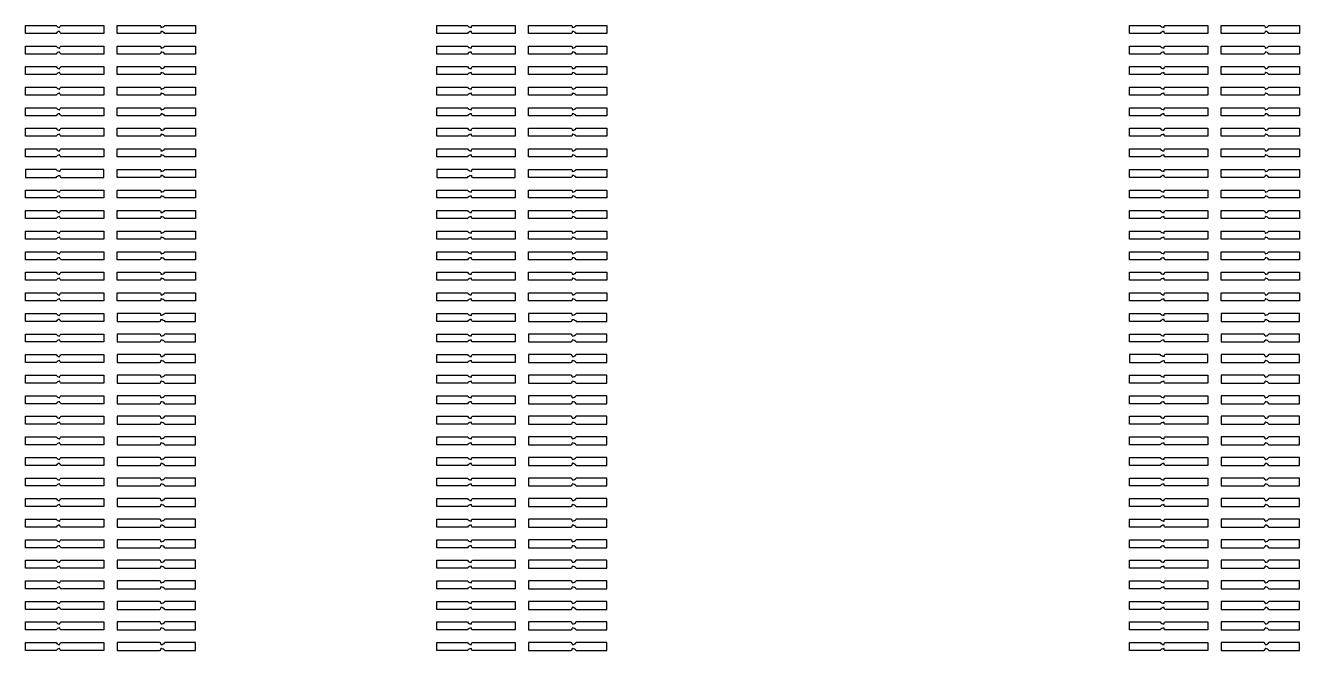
# Model space of a CAD drawing. Extents: x 15393 to 105743, y 58698 to 87977.
# Drawn here: x 61576 to 62536, y 58706 to 59177 of the extents above; entities that cross this region are included whole.
import ezdxf

# ---------------------------------------------------------------- set-up
doc = ezdxf.new("R2010")
doc.units = 13
doc.header["$MEASUREMENT"] = 0
doc.layers.add('Trap Layer', color=80, linetype='Continuous')

# ---------------------------------------------------------------- blocks, each defined once
blk = doc.blocks.new('*U177')
at = {"layer": 'Trap Layer'}
for p, q in [((2.5, 3), (-29.5, 3)), ((-29.5, 3), (-29.5, -3)), ((3.5, 1.76), (3.5, 2)), ((29.5, 3), (6.5, 3)), ((29.5, -3), (29.5, 3)), ((-29.5, -3), (2.5, -3)), ((3.5, -2), (3.5, -1.76)), ((6.5, -3), (29.5, -3))]:
    blk.add_line(p, q, dxfattribs=at)
for centre, radius, start, end in [((2.5, 2), 1, 0, 90), ((3.75, 1.76), 0.25, 180, 274.09604), ((3.5, 5.25), 3.75, 274.09604, 323.1301), ((2.5, -2), 1, 270, 0), ((3.75, -1.76), 0.25, 85.90396, 180), ((3.5, -5.25), 3.75, 36.8699, 85.90396)]:
    blk.add_arc(centre, radius, start, end, dxfattribs=at)
blk = doc.blocks.new('*U174')
at = {"layer": 'Trap Layer', "color": 0, "linetype": 'ByBlock', "lineweight": -2, "transparency": 16777216}
for p in [(0, 0), (0, -15.5), (0, -31), (0, -46.5), (0, -62), (0, -77.5), (0, -93), (0, -108.5), (0, -124), (0, -139.5), (0, -155), (0, -170.5), (0, -186), (0, -201.5), (0, -217), (0, -232.5)]:
    blk.add_blockref('*U177', p, dxfattribs=at)
blk = doc.blocks.new('*U181')
at = {"layer": 'Trap Layer'}
for p, q in [((2.5, 3), (-29.5, 3)), ((-29.5, 3), (-29.5, -3)), ((3.5, 1.76), (3.5, 2)), ((29.5, 3), (6.5, 3)), ((29.5, -3), (29.5, 3)), ((-29.5, -3), (2.5, -3)), ((3.5, -2), (3.5, -1.76)), ((6.5, -3), (29.5, -3))]:
    blk.add_line(p, q, dxfattribs=at)
for centre, radius, start, end in [((2.5, 2), 1, 0, 90), ((3.75, 1.76), 0.25, 180, 274.09604), ((3.5, 5.25), 3.75, 274.09604, 323.1301), ((2.5, -2), 1, 270, 0), ((3.75, -1.76), 0.25, 85.90396, 180), ((3.5, -5.25), 3.75, 36.8699, 85.90396)]:
    blk.add_arc(centre, radius, start, end, dxfattribs=at)
blk = doc.blocks.new('*U178')
at = {"layer": 'Trap Layer', "color": 0, "linetype": 'ByBlock', "lineweight": -2, "transparency": 16777216}
for p in [(0, 0), (0, -15.5), (0, -31), (0, -46.5), (0, -62), (0, -77.5), (0, -93), (0, -108.5), (0, -124), (0, -139.5), (0, -155), (0, -170.5), (0, -186), (0, -201.5), (0, -217), (0, -232.5)]:
    blk.add_blockref('*U181', p, dxfattribs=at)
blk = doc.blocks.new('*U184')
at = {"layer": 'Trap Layer'}
for p, q in [((2.5, 3), (-29.5, 3)), ((-29.5, 3), (-29.5, -3)), ((3.5, 1.76), (3.5, 2)), ((29.5, 3), (6.5, 3)), ((29.5, -3), (29.5, 3)), ((-29.5, -3), (2.5, -3)), ((3.5, -2), (3.5, -1.76)), ((6.5, -3), (29.5, -3))]:
    blk.add_line(p, q, dxfattribs=at)
for centre, radius, start, end in [((2.5, 2), 1, 0, 90), ((3.75, 1.76), 0.25, 180, 274.09604), ((3.5, 5.25), 3.75, 274.09604, 323.1301), ((2.5, -2), 1, 270, 0), ((3.75, -1.76), 0.25, 85.90396, 180), ((3.5, -5.25), 3.75, 36.8699, 85.90396)]:
    blk.add_arc(centre, radius, start, end, dxfattribs=at)
blk = doc.blocks.new('*U185')
at = {"layer": 'Trap Layer', "color": 0, "linetype": 'ByBlock', "lineweight": -2, "transparency": 16777216}
for p in [(0, 0), (0, -15.5), (0, -31), (0, -46.5), (0, -62), (0, -77.5), (0, -93), (0, -108.5), (0, -124), (0, -139.5), (0, -155), (0, -170.5), (0, -186), (0, -201.5), (0, -217), (0, -232.5)]:
    blk.add_blockref('*U184', p, dxfattribs=at)

msp = doc.modelspace()

# ---------------------------------------------------------------- linework, layer by layer
at = {"layer": 'Trap Layer'}
for points in [[(61602.04, 59172.52, 0.217277), (61599.31, 59171.03), (61576.31, 59171.03), (61576.31, 59177.03), (61599.31, 59177.03, 0.217277), (61602.04, 59175.54, 0.435311), (61602.31, 59175.79), (61602.31, 59176.03, -0.414214), (61603.31, 59177.03), (61635.31, 59177.03), (61635.31, 59171.03), (61603.31, 59171.03, -0.414214), (61602.31, 59172.03), (61602.31, 59172.27, 0.435311)], [(61678.58, 59175.54, 0.217277), (61681.31, 59177.03), (61704.31, 59177.03), (61704.31, 59171.03), (61681.31, 59171.03, 0.217277), (61678.58, 59172.52, 0.435311), (61678.31, 59172.27), (61678.31, 59172.03, -0.414214), (61677.31, 59171.03), (61645.31, 59171.03), (61645.31, 59177.03), (61677.31, 59177.03, -0.414214), (61678.31, 59176.03), (61678.31, 59175.79, 0.435311)], [(61912.04, 59172.52, 0.217277), (61909.31, 59171.03), (61886.31, 59171.03), (61886.31, 59177.03), (61909.31, 59177.03, 0.217277), (61912.04, 59175.54, 0.435311), (61912.31, 59175.79), (61912.31, 59176.03, -0.414214), (61913.31, 59177.03), (61945.31, 59177.03), (61945.31, 59171.03), (61913.31, 59171.03, -0.414214), (61912.31, 59172.03), (61912.31, 59172.27, 0.435311)], [(61988.58, 59175.54, 0.217277), (61991.31, 59177.03), (62014.31, 59177.03), (62014.31, 59171.03), (61991.31, 59171.03, 0.217277), (61988.58, 59172.52, 0.435311), (61988.31, 59172.27), (61988.31, 59172.03, -0.414214), (61987.31, 59171.03), (61955.31, 59171.03), (61955.31, 59177.03), (61987.31, 59177.03, -0.414214), (61988.31, 59176.03), (61988.31, 59175.79, 0.435311)], [(62434.04, 59172.52, 0.217277), (62431.31, 59171.03), (62408.31, 59171.03), (62408.31, 59177.03), (62431.31, 59177.03, 0.217277), (62434.04, 59175.54, 0.435311), (62434.31, 59175.79), (62434.31, 59176.03, -0.414214), (62435.31, 59177.03), (62467.31, 59177.03), (62467.31, 59171.03), (62435.31, 59171.03, -0.414214), (62434.31, 59172.03), (62434.31, 59172.27, 0.435311)], [(62510.58, 59175.54, 0.217277), (62513.31, 59177.03), (62536.31, 59177.03), (62536.31, 59171.03), (62513.31, 59171.03, 0.217277), (62510.58, 59172.52, 0.435311), (62510.31, 59172.27), (62510.31, 59172.03, -0.414214), (62509.31, 59171.03), (62477.31, 59171.03), (62477.31, 59177.03), (62509.31, 59177.03, -0.414214), (62510.31, 59176.03), (62510.31, 59175.79, 0.435311)], [(61602.04, 59157.02, 0.217277), (61599.31, 59155.53), (61576.31, 59155.53), (61576.31, 59161.53), (61599.31, 59161.53, 0.217277), (61602.04, 59160.04, 0.435311), (61602.31, 59160.29), (61602.31, 59160.53, -0.414214), (61603.31, 59161.53), (61635.31, 59161.53), (61635.31, 59155.53), (61603.31, 59155.53, -0.414214), (61602.31, 59156.53), (61602.31, 59156.77, 0.435311)], [(61678.58, 59160.04, 0.217277), (61681.31, 59161.53), (61704.31, 59161.53), (61704.31, 59155.53), (61681.31, 59155.53, 0.217277), (61678.58, 59157.02, 0.435311), (61678.31, 59156.77), (61678.31, 59156.53, -0.414214), (61677.31, 59155.53), (61645.31, 59155.53), (61645.31, 59161.53), (61677.31, 59161.53, -0.414214), (61678.31, 59160.53), (61678.31, 59160.29, 0.435311)], [(61912.04, 59157.02, 0.217277), (61909.31, 59155.53), (61886.31, 59155.53), (61886.31, 59161.53), (61909.31, 59161.53, 0.217277), (61912.04, 59160.04, 0.435311), (61912.31, 59160.29), (61912.31, 59160.53, -0.414214), (61913.31, 59161.53), (61945.31, 59161.53), (61945.31, 59155.53), (61913.31, 59155.53, -0.414214), (61912.31, 59156.53), (61912.31, 59156.77, 0.435311)], [(61988.58, 59160.04, 0.217277), (61991.31, 59161.53), (62014.31, 59161.53), (62014.31, 59155.53), (61991.31, 59155.53, 0.217277), (61988.58, 59157.02, 0.435311), (61988.31, 59156.77), (61988.31, 59156.53, -0.414214), (61987.31, 59155.53), (61955.31, 59155.53), (61955.31, 59161.53), (61987.31, 59161.53, -0.414214), (61988.31, 59160.53), (61988.31, 59160.29, 0.435311)], [(62434.04, 59157.02, 0.217277), (62431.31, 59155.53), (62408.31, 59155.53), (62408.31, 59161.53), (62431.31, 59161.53, 0.217277), (62434.04, 59160.04, 0.435311), (62434.31, 59160.29), (62434.31, 59160.53, -0.414214), (62435.31, 59161.53), (62467.31, 59161.53), (62467.31, 59155.53), (62435.31, 59155.53, -0.414214), (62434.31, 59156.53), (62434.31, 59156.77, 0.435311)], [(62510.58, 59160.04, 0.217277), (62513.31, 59161.53), (62536.31, 59161.53), (62536.31, 59155.53), (62513.31, 59155.53, 0.217277), (62510.58, 59157.02, 0.435311), (62510.31, 59156.77), (62510.31, 59156.53, -0.414214), (62509.31, 59155.53), (62477.31, 59155.53), (62477.31, 59161.53), (62509.31, 59161.53, -0.414214), (62510.31, 59160.53), (62510.31, 59160.29, 0.435311)], [(61602.04, 59141.52, 0.217277), (61599.31, 59140.03), (61576.31, 59140.03), (61576.31, 59146.03), (61599.31, 59146.03, 0.217277), (61602.04, 59144.54, 0.435311), (61602.31, 59144.79), (61602.31, 59145.03, -0.414214), (61603.31, 59146.03), (61635.31, 59146.03), (61635.31, 59140.03), (61603.31, 59140.03, -0.414214), (61602.31, 59141.03), (61602.31, 59141.27, 0.435311)], [(61678.58, 59144.54, 0.217277), (61681.31, 59146.03), (61704.31, 59146.03), (61704.31, 59140.03), (61681.31, 59140.03, 0.217277), (61678.58, 59141.52, 0.435311), (61678.31, 59141.27), (61678.31, 59141.03, -0.414214), (61677.31, 59140.03), (61645.31, 59140.03), (61645.31, 59146.03), (61677.31, 59146.03, -0.414214), (61678.31, 59145.03), (61678.31, 59144.79, 0.435311)], [(61912.04, 59141.52, 0.217277), (61909.31, 59140.03), (61886.31, 59140.03), (61886.31, 59146.03), (61909.31, 59146.03, 0.217277), (61912.04, 59144.54, 0.435311), (61912.31, 59144.79), (61912.31, 59145.03, -0.414214), (61913.31, 59146.03), (61945.31, 59146.03), (61945.31, 59140.03), (61913.31, 59140.03, -0.414214), (61912.31, 59141.03), (61912.31, 59141.27, 0.435311)], [(61988.58, 59144.54, 0.217277), (61991.31, 59146.03), (62014.31, 59146.03), (62014.31, 59140.03), (61991.31, 59140.03, 0.217277), (61988.58, 59141.52, 0.435311), (61988.31, 59141.27), (61988.31, 59141.03, -0.414214), (61987.31, 59140.03), (61955.31, 59140.03), (61955.31, 59146.03), (61987.31, 59146.03, -0.414214), (61988.31, 59145.03), (61988.31, 59144.79, 0.435311)], [(62434.04, 59141.52, 0.217277), (62431.31, 59140.03), (62408.31, 59140.03), (62408.31, 59146.03), (62431.31, 59146.03, 0.217277), (62434.04, 59144.54, 0.435311), (62434.31, 59144.79), (62434.31, 59145.03, -0.414214), (62435.31, 59146.03), (62467.31, 59146.03), (62467.31, 59140.03), (62435.31, 59140.03, -0.414214), (62434.31, 59141.03), (62434.31, 59141.27, 0.435311)], [(62510.58, 59144.54, 0.217277), (62513.31, 59146.03), (62536.31, 59146.03), (62536.31, 59140.03), (62513.31, 59140.03, 0.217277), (62510.58, 59141.52, 0.435311), (62510.31, 59141.27), (62510.31, 59141.03, -0.414214), (62509.31, 59140.03), (62477.31, 59140.03), (62477.31, 59146.03), (62509.31, 59146.03, -0.414214), (62510.31, 59145.03), (62510.31, 59144.79, 0.435311)], [(61602.04, 59126.02, 0.217277), (61599.31, 59124.53), (61576.31, 59124.53), (61576.31, 59130.53), (61599.31, 59130.53, 0.217277), (61602.04, 59129.04, 0.435311), (61602.31, 59129.29), (61602.31, 59129.53, -0.414214), (61603.31, 59130.53), (61635.31, 59130.53), (61635.31, 59124.53), (61603.31, 59124.53, -0.414214), (61602.31, 59125.53), (61602.31, 59125.77, 0.435311)], [(61678.58, 59129.04, 0.217277), (61681.31, 59130.53), (61704.31, 59130.53), (61704.31, 59124.53), (61681.31, 59124.53, 0.217277), (61678.58, 59126.02, 0.435311), (61678.31, 59125.77), (61678.31, 59125.53, -0.414214), (61677.31, 59124.53), (61645.31, 59124.53), (61645.31, 59130.53), (61677.31, 59130.53, -0.414214), (61678.31, 59129.53), (61678.31, 59129.29, 0.435311)], [(61912.04, 59126.02, 0.217277), (61909.31, 59124.53), (61886.31, 59124.53), (61886.31, 59130.53), (61909.31, 59130.53, 0.217277), (61912.04, 59129.04, 0.435311), (61912.31, 59129.29), (61912.31, 59129.53, -0.414214), (61913.31, 59130.53), (61945.31, 59130.53), (61945.31, 59124.53), (61913.31, 59124.53, -0.414214), (61912.31, 59125.53), (61912.31, 59125.77, 0.435311)], [(61988.58, 59129.04, 0.217277), (61991.31, 59130.53), (62014.31, 59130.53), (62014.31, 59124.53), (61991.31, 59124.53, 0.217277), (61988.58, 59126.02, 0.435311), (61988.31, 59125.77), (61988.31, 59125.53, -0.414214), (61987.31, 59124.53), (61955.31, 59124.53), (61955.31, 59130.53), (61987.31, 59130.53, -0.414214), (61988.31, 59129.53), (61988.31, 59129.29, 0.435311)], [(62434.04, 59126.02, 0.217277), (62431.31, 59124.53), (62408.31, 59124.53), (62408.31, 59130.53), (62431.31, 59130.53, 0.217277), (62434.04, 59129.04, 0.435311), (62434.31, 59129.29), (62434.31, 59129.53, -0.414214), (62435.31, 59130.53), (62467.31, 59130.53), (62467.31, 59124.53), (62435.31, 59124.53, -0.414214), (62434.31, 59125.53), (62434.31, 59125.77, 0.435311)], [(62510.58, 59129.04, 0.217277), (62513.31, 59130.53), (62536.31, 59130.53), (62536.31, 59124.53), (62513.31, 59124.53, 0.217277), (62510.58, 59126.02, 0.435311), (62510.31, 59125.77), (62510.31, 59125.53, -0.414214), (62509.31, 59124.53), (62477.31, 59124.53), (62477.31, 59130.53), (62509.31, 59130.53, -0.414214), (62510.31, 59129.53), (62510.31, 59129.29, 0.435311)], [(61602.04, 59110.52, 0.217277), (61599.31, 59109.03), (61576.31, 59109.03), (61576.31, 59115.03), (61599.31, 59115.03, 0.217277), (61602.04, 59113.54, 0.435311), (61602.31, 59113.79), (61602.31, 59114.03, -0.414214), (61603.31, 59115.03), (61635.31, 59115.03), (61635.31, 59109.03), (61603.31, 59109.03, -0.414214), (61602.31, 59110.03), (61602.31, 59110.27, 0.435311)], [(61678.58, 59113.54, 0.217277), (61681.31, 59115.03), (61704.31, 59115.03), (61704.31, 59109.03), (61681.31, 59109.03, 0.217277), (61678.58, 59110.52, 0.435311), (61678.31, 59110.27), (61678.31, 59110.03, -0.414214), (61677.31, 59109.03), (61645.31, 59109.03), (61645.31, 59115.03), (61677.31, 59115.03, -0.414214), (61678.31, 59114.03), (61678.31, 59113.79, 0.435311)], [(61912.04, 59110.52, 0.217277), (61909.31, 59109.03), (61886.31, 59109.03), (61886.31, 59115.03), (61909.31, 59115.03, 0.217277), (61912.04, 59113.54, 0.435311), (61912.31, 59113.79), (61912.31, 59114.03, -0.414214), (61913.31, 59115.03), (61945.31, 59115.03), (61945.31, 59109.03), (61913.31, 59109.03, -0.414214), (61912.31, 59110.03), (61912.31, 59110.27, 0.435311)], [(61988.58, 59113.54, 0.217277), (61991.31, 59115.03), (62014.31, 59115.03), (62014.31, 59109.03), (61991.31, 59109.03, 0.217277), (61988.58, 59110.52, 0.435311), (61988.31, 59110.27), (61988.31, 59110.03, -0.414214), (61987.31, 59109.03), (61955.31, 59109.03), (61955.31, 59115.03), (61987.31, 59115.03, -0.414214), (61988.31, 59114.03), (61988.31, 59113.79, 0.435311)], [(62434.04, 59110.52, 0.217277), (62431.31, 59109.03), (62408.31, 59109.03), (62408.31, 59115.03), (62431.31, 59115.03, 0.217277), (62434.04, 59113.54, 0.435311), (62434.31, 59113.79), (62434.31, 59114.03, -0.414214), (62435.31, 59115.03), (62467.31, 59115.03), (62467.31, 59109.03), (62435.31, 59109.03, -0.414214), (62434.31, 59110.03), (62434.31, 59110.27, 0.435311)], [(62510.58, 59113.54, 0.217277), (62513.31, 59115.03), (62536.31, 59115.03), (62536.31, 59109.03), (62513.31, 59109.03, 0.217277), (62510.58, 59110.52, 0.435311), (62510.31, 59110.27), (62510.31, 59110.03, -0.414214), (62509.31, 59109.03), (62477.31, 59109.03), (62477.31, 59115.03), (62509.31, 59115.03, -0.414214), (62510.31, 59114.03), (62510.31, 59113.79, 0.435311)], [(61602.04, 59095.02, 0.217277), (61599.31, 59093.53), (61576.31, 59093.53), (61576.31, 59099.53), (61599.31, 59099.53, 0.217277), (61602.04, 59098.04, 0.435311), (61602.31, 59098.29), (61602.31, 59098.53, -0.414214), (61603.31, 59099.53), (61635.31, 59099.53), (61635.31, 59093.53), (61603.31, 59093.53, -0.414214), (61602.31, 59094.53), (61602.31, 59094.77, 0.435311)], [(61678.58, 59098.04, 0.217277), (61681.31, 59099.53), (61704.31, 59099.53), (61704.31, 59093.53), (61681.31, 59093.53, 0.217277), (61678.58, 59095.02, 0.435311), (61678.31, 59094.77), (61678.31, 59094.53, -0.414214), (61677.31, 59093.53), (61645.31, 59093.53), (61645.31, 59099.53), (61677.31, 59099.53, -0.414214), (61678.31, 59098.53), (61678.31, 59098.29, 0.435311)], [(61912.04, 59095.02, 0.217277), (61909.31, 59093.53), (61886.31, 59093.53), (61886.31, 59099.53), (61909.31, 59099.53, 0.217277), (61912.04, 59098.04, 0.435311), (61912.31, 59098.29), (61912.31, 59098.53, -0.414214), (61913.31, 59099.53), (61945.31, 59099.53), (61945.31, 59093.53), (61913.31, 59093.53, -0.414214), (61912.31, 59094.53), (61912.31, 59094.77, 0.435311)], [(61988.58, 59098.04, 0.217277), (61991.31, 59099.53), (62014.31, 59099.53), (62014.31, 59093.53), (61991.31, 59093.53, 0.217277), (61988.58, 59095.02, 0.435311), (61988.31, 59094.77), (61988.31, 59094.53, -0.414214), (61987.31, 59093.53), (61955.31, 59093.53), (61955.31, 59099.53), (61987.31, 59099.53, -0.414214), (61988.31, 59098.53), (61988.31, 59098.29, 0.435311)], [(62434.04, 59095.02, 0.217277), (62431.31, 59093.53), (62408.31, 59093.53), (62408.31, 59099.53), (62431.31, 59099.53, 0.217277), (62434.04, 59098.04, 0.435311), (62434.31, 59098.29), (62434.31, 59098.53, -0.414214), (62435.31, 59099.53), (62467.31, 59099.53), (62467.31, 59093.53), (62435.31, 59093.53, -0.414214), (62434.31, 59094.53), (62434.31, 59094.77, 0.435311)], [(62510.58, 59098.04, 0.217277), (62513.31, 59099.53), (62536.31, 59099.53), (62536.31, 59093.53), (62513.31, 59093.53, 0.217277), (62510.58, 59095.02, 0.435311), (62510.31, 59094.77), (62510.31, 59094.53, -0.414214), (62509.31, 59093.53), (62477.31, 59093.53), (62477.31, 59099.53), (62509.31, 59099.53, -0.414214), (62510.31, 59098.53), (62510.31, 59098.29, 0.435311)], [(61602.04, 59079.52, 0.217277), (61599.31, 59078.03), (61576.31, 59078.03), (61576.31, 59084.03), (61599.31, 59084.03, 0.217277), (61602.04, 59082.54, 0.435311), (61602.31, 59082.79), (61602.31, 59083.03, -0.414214), (61603.31, 59084.03), (61635.31, 59084.03), (61635.31, 59078.03), (61603.31, 59078.03, -0.414214), (61602.31, 59079.03), (61602.31, 59079.27, 0.435311)], [(61678.58, 59082.54, 0.217277), (61681.31, 59084.03), (61704.31, 59084.03), (61704.31, 59078.03), (61681.31, 59078.03, 0.217277), (61678.58, 59079.52, 0.435311), (61678.31, 59079.27), (61678.31, 59079.03, -0.414214), (61677.31, 59078.03), (61645.31, 59078.03), (61645.31, 59084.03), (61677.31, 59084.03, -0.414214), (61678.31, 59083.03), (61678.31, 59082.79, 0.435311)], [(61912.04, 59079.52, 0.217277), (61909.31, 59078.03), (61886.31, 59078.03), (61886.31, 59084.03), (61909.31, 59084.03, 0.217277), (61912.04, 59082.54, 0.435311), (61912.31, 59082.79), (61912.31, 59083.03, -0.414214), (61913.31, 59084.03), (61945.31, 59084.03), (61945.31, 59078.03), (61913.31, 59078.03, -0.414214), (61912.31, 59079.03), (61912.31, 59079.27, 0.435311)], [(61988.58, 59082.54, 0.217277), (61991.31, 59084.03), (62014.31, 59084.03), (62014.31, 59078.03), (61991.31, 59078.03, 0.217277), (61988.58, 59079.52, 0.435311), (61988.31, 59079.27), (61988.31, 59079.03, -0.414214), (61987.31, 59078.03), (61955.31, 59078.03), (61955.31, 59084.03), (61987.31, 59084.03, -0.414214), (61988.31, 59083.03), (61988.31, 59082.79, 0.435311)], [(62434.04, 59079.52, 0.217277), (62431.31, 59078.03), (62408.31, 59078.03), (62408.31, 59084.03), (62431.31, 59084.03, 0.217277), (62434.04, 59082.54, 0.435311), (62434.31, 59082.79), (62434.31, 59083.03, -0.414214), (62435.31, 59084.03), (62467.31, 59084.03), (62467.31, 59078.03), (62435.31, 59078.03, -0.414214), (62434.31, 59079.03), (62434.31, 59079.27, 0.435311)], [(62510.58, 59082.54, 0.217277), (62513.31, 59084.03), (62536.31, 59084.03), (62536.31, 59078.03), (62513.31, 59078.03, 0.217277), (62510.58, 59079.52, 0.435311), (62510.31, 59079.27), (62510.31, 59079.03, -0.414214), (62509.31, 59078.03), (62477.31, 59078.03), (62477.31, 59084.03), (62509.31, 59084.03, -0.414214), (62510.31, 59083.03), (62510.31, 59082.79, 0.435311)], [(61602.04, 59064.02, -0.435311), (61602.31, 59063.77), (61602.31, 59063.53, 0.414214), (61603.31, 59062.53), (61635.31, 59062.53), (61635.31, 59068.53), (61603.31, 59068.53, 0.414214), (61602.31, 59067.53), (61602.31, 59067.29, -0.435311), (61602.04, 59067.04, -0.217277), (61599.31, 59068.53), (61576.31, 59068.53), (61576.31, 59062.53), (61599.31, 59062.53, -0.217277)], [(61678.58, 59067.04, 0.217277), (61681.31, 59068.53), (61704.31, 59068.53), (61704.31, 59062.53), (61681.31, 59062.53, 0.217277), (61678.58, 59064.02, 0.435311), (61678.31, 59063.77), (61678.31, 59063.53, -0.414214), (61677.31, 59062.53), (61645.31, 59062.53), (61645.31, 59068.53), (61677.31, 59068.53, -0.414214), (61678.31, 59067.53), (61678.31, 59067.29, 0.435311)], [(61912.04, 59064.02, -0.435311), (61912.31, 59063.77), (61912.31, 59063.53, 0.414214), (61913.31, 59062.53), (61945.31, 59062.53), (61945.31, 59068.53), (61913.31, 59068.53, 0.414214), (61912.31, 59067.53), (61912.31, 59067.29, -0.435311), (61912.04, 59067.04, -0.217277), (61909.31, 59068.53), (61886.31, 59068.53), (61886.31, 59062.53), (61909.31, 59062.53, -0.217277)], [(61988.58, 59067.04, 0.217277), (61991.31, 59068.53), (62014.31, 59068.53), (62014.31, 59062.53), (61991.31, 59062.53, 0.217277), (61988.58, 59064.02, 0.435311), (61988.31, 59063.77), (61988.31, 59063.53, -0.414214), (61987.31, 59062.53), (61955.31, 59062.53), (61955.31, 59068.53), (61987.31, 59068.53, -0.414214), (61988.31, 59067.53), (61988.31, 59067.29, 0.435311)], [(62434.04, 59064.02, 0.217277), (62431.31, 59062.53), (62408.31, 59062.53), (62408.31, 59068.53), (62431.31, 59068.53, 0.217277), (62434.04, 59067.04, 0.435311), (62434.31, 59067.29), (62434.31, 59067.53, -0.414214), (62435.31, 59068.53), (62467.31, 59068.53), (62467.31, 59062.53), (62435.31, 59062.53, -0.414214), (62434.31, 59063.53), (62434.31, 59063.77, 0.435311)], [(62510.58, 59067.04, 0.217277), (62513.31, 59068.53), (62536.31, 59068.53), (62536.31, 59062.53), (62513.31, 59062.53, 0.217277), (62510.58, 59064.02, 0.435311), (62510.31, 59063.77), (62510.31, 59063.53, -0.414214), (62509.31, 59062.53), (62477.31, 59062.53), (62477.31, 59068.53), (62509.31, 59068.53, -0.414214), (62510.31, 59067.53), (62510.31, 59067.29, 0.435311)], [(61602.04, 59048.52, 0.217277), (61599.31, 59047.03), (61576.31, 59047.03), (61576.31, 59053.03), (61599.31, 59053.03, 0.217277), (61602.04, 59051.54, 0.435311), (61602.31, 59051.79), (61602.31, 59052.03, -0.414214), (61603.31, 59053.03), (61635.31, 59053.03), (61635.31, 59047.03), (61603.31, 59047.03, -0.414214), (61602.31, 59048.03), (61602.31, 59048.27, 0.435311)], [(61678.58, 59051.54, 0.217277), (61681.31, 59053.03), (61704.31, 59053.03), (61704.31, 59047.03), (61681.31, 59047.03, 0.217277), (61678.58, 59048.52, 0.435311), (61678.31, 59048.27), (61678.31, 59048.03, -0.414214), (61677.31, 59047.03), (61645.31, 59047.03), (61645.31, 59053.03), (61677.31, 59053.03, -0.414214), (61678.31, 59052.03), (61678.31, 59051.79, 0.435311)], [(61912.04, 59048.52, 0.217277), (61909.31, 59047.03), (61886.31, 59047.03), (61886.31, 59053.03), (61909.31, 59053.03, 0.217277), (61912.04, 59051.54, 0.435311), (61912.31, 59051.79), (61912.31, 59052.03, -0.414214), (61913.31, 59053.03), (61945.31, 59053.03), (61945.31, 59047.03), (61913.31, 59047.03, -0.414214), (61912.31, 59048.03), (61912.31, 59048.27, 0.435311)], [(61988.58, 59051.54, 0.217277), (61991.31, 59053.03), (62014.31, 59053.03), (62014.31, 59047.03), (61991.31, 59047.03, 0.217277), (61988.58, 59048.52, 0.435311), (61988.31, 59048.27), (61988.31, 59048.03, -0.414214), (61987.31, 59047.03), (61955.31, 59047.03), (61955.31, 59053.03), (61987.31, 59053.03, -0.414214), (61988.31, 59052.03), (61988.31, 59051.79, 0.435311)], [(62434.04, 59048.52, 0.217277), (62431.31, 59047.03), (62408.31, 59047.03), (62408.31, 59053.03), (62431.31, 59053.03, 0.217277), (62434.04, 59051.54, 0.435311), (62434.31, 59051.79), (62434.31, 59052.03, -0.414214), (62435.31, 59053.03), (62467.31, 59053.03), (62467.31, 59047.03), (62435.31, 59047.03, -0.414214), (62434.31, 59048.03), (62434.31, 59048.27, 0.435311)], [(62510.58, 59051.54, 0.217277), (62513.31, 59053.03), (62536.31, 59053.03), (62536.31, 59047.03), (62513.31, 59047.03, 0.217277), (62510.58, 59048.52, 0.435311), (62510.31, 59048.27), (62510.31, 59048.03, -0.414214), (62509.31, 59047.03), (62477.31, 59047.03), (62477.31, 59053.03), (62509.31, 59053.03, -0.414214), (62510.31, 59052.03), (62510.31, 59051.79, 0.435311)], [(61602.04, 59033.02, 0.217277), (61599.31, 59031.53), (61576.31, 59031.53), (61576.31, 59037.53), (61599.31, 59037.53, 0.217277), (61602.04, 59036.04, 0.435311), (61602.31, 59036.29), (61602.31, 59036.53, -0.414214), (61603.31, 59037.53), (61635.31, 59037.53), (61635.31, 59031.53), (61603.31, 59031.53, -0.414214), (61602.31, 59032.53), (61602.31, 59032.77, 0.435311)], [(61678.58, 59036.04, 0.217277), (61681.31, 59037.53), (61704.31, 59037.53), (61704.31, 59031.53), (61681.31, 59031.53, 0.217277), (61678.58, 59033.02, 0.435311), (61678.31, 59032.77), (61678.31, 59032.53, -0.414214), (61677.31, 59031.53), (61645.31, 59031.53), (61645.31, 59037.53), (61677.31, 59037.53, -0.414214), (61678.31, 59036.53), (61678.31, 59036.29, 0.435311)], [(61912.04, 59033.02, 0.217277), (61909.31, 59031.53), (61886.31, 59031.53), (61886.31, 59037.53), (61909.31, 59037.53, 0.217277), (61912.04, 59036.04, 0.435311), (61912.31, 59036.29), (61912.31, 59036.53, -0.414214), (61913.31, 59037.53), (61945.31, 59037.53), (61945.31, 59031.53), (61913.31, 59031.53, -0.414214), (61912.31, 59032.53), (61912.31, 59032.77, 0.435311)], [(61988.58, 59036.04, 0.217277), (61991.31, 59037.53), (62014.31, 59037.53), (62014.31, 59031.53), (61991.31, 59031.53, 0.217277), (61988.58, 59033.02, 0.435311), (61988.31, 59032.77), (61988.31, 59032.53, -0.414214), (61987.31, 59031.53), (61955.31, 59031.53), (61955.31, 59037.53), (61987.31, 59037.53, -0.414214), (61988.31, 59036.53), (61988.31, 59036.29, 0.435311)], [(62434.04, 59033.02, 0.217277), (62431.31, 59031.53), (62408.31, 59031.53), (62408.31, 59037.53), (62431.31, 59037.53, 0.217277), (62434.04, 59036.04, 0.435311), (62434.31, 59036.29), (62434.31, 59036.53, -0.414214), (62435.31, 59037.53), (62467.31, 59037.53), (62467.31, 59031.53), (62435.31, 59031.53, -0.414214), (62434.31, 59032.53), (62434.31, 59032.77, 0.435311)], [(62510.58, 59036.04, 0.217277), (62513.31, 59037.53), (62536.31, 59037.53), (62536.31, 59031.53), (62513.31, 59031.53, 0.217277), (62510.58, 59033.02, 0.435311), (62510.31, 59032.77), (62510.31, 59032.53, -0.414214), (62509.31, 59031.53), (62477.31, 59031.53), (62477.31, 59037.53), (62509.31, 59037.53, -0.414214), (62510.31, 59036.53), (62510.31, 59036.29, 0.435311)], [(61602.04, 59017.52, 0.217277), (61599.31, 59016.03), (61576.31, 59016.03), (61576.31, 59022.03), (61599.31, 59022.03, 0.217277), (61602.04, 59020.54, 0.435311), (61602.31, 59020.79), (61602.31, 59021.03, -0.414214), (61603.31, 59022.03), (61635.31, 59022.03), (61635.31, 59016.03), (61603.31, 59016.03, -0.414214), (61602.31, 59017.03), (61602.31, 59017.27, 0.435311)], [(61678.58, 59020.54, 0.217277), (61681.31, 59022.03), (61704.31, 59022.03), (61704.31, 59016.03), (61681.31, 59016.03, 0.217277), (61678.58, 59017.52, 0.435311), (61678.31, 59017.27), (61678.31, 59017.03, -0.414214), (61677.31, 59016.03), (61645.31, 59016.03), (61645.31, 59022.03), (61677.31, 59022.03, -0.414214), (61678.31, 59021.03), (61678.31, 59020.79, 0.435311)], [(61912.04, 59017.52, 0.217277), (61909.31, 59016.03), (61886.31, 59016.03), (61886.31, 59022.03), (61909.31, 59022.03, 0.217277), (61912.04, 59020.54, 0.435311), (61912.31, 59020.79), (61912.31, 59021.03, -0.414214), (61913.31, 59022.03), (61945.31, 59022.03), (61945.31, 59016.03), (61913.31, 59016.03, -0.414214), (61912.31, 59017.03), (61912.31, 59017.27, 0.435311)], [(61988.58, 59020.54, 0.217277), (61991.31, 59022.03), (62014.31, 59022.03), (62014.31, 59016.03), (61991.31, 59016.03, 0.217277), (61988.58, 59017.52, 0.435311), (61988.31, 59017.27), (61988.31, 59017.03, -0.414214), (61987.31, 59016.03), (61955.31, 59016.03), (61955.31, 59022.03), (61987.31, 59022.03, -0.414214), (61988.31, 59021.03), (61988.31, 59020.79, 0.435311)], [(62434.04, 59017.52, 0.217277), (62431.31, 59016.03), (62408.31, 59016.03), (62408.31, 59022.03), (62431.31, 59022.03, 0.217277), (62434.04, 59020.54, 0.435311), (62434.31, 59020.79), (62434.31, 59021.03, -0.414214), (62435.31, 59022.03), (62467.31, 59022.03), (62467.31, 59016.03), (62435.31, 59016.03, -0.414214), (62434.31, 59017.03), (62434.31, 59017.27, 0.435311)], [(62510.58, 59020.54, 0.217277), (62513.31, 59022.03), (62536.31, 59022.03), (62536.31, 59016.03), (62513.31, 59016.03, 0.217277), (62510.58, 59017.52, 0.435311), (62510.31, 59017.27), (62510.31, 59017.03, -0.414214), (62509.31, 59016.03), (62477.31, 59016.03), (62477.31, 59022.03), (62509.31, 59022.03, -0.414214), (62510.31, 59021.03), (62510.31, 59020.79, 0.435311)], [(61602.04, 59002.02, 0.217277), (61599.31, 59000.53), (61576.31, 59000.53), (61576.31, 59006.53), (61599.31, 59006.53, 0.217277), (61602.04, 59005.04, 0.435311), (61602.31, 59005.29), (61602.31, 59005.53, -0.414214), (61603.31, 59006.53), (61635.31, 59006.53), (61635.31, 59000.53), (61603.31, 59000.53, -0.414214), (61602.31, 59001.53), (61602.31, 59001.77, 0.435311)], [(61678.58, 59005.04, 0.217277), (61681.31, 59006.53), (61704.31, 59006.53), (61704.31, 59000.53), (61681.31, 59000.53, 0.217277), (61678.58, 59002.02, 0.435311), (61678.31, 59001.77), (61678.31, 59001.53, -0.414214), (61677.31, 59000.53), (61645.31, 59000.53), (61645.31, 59006.53), (61677.31, 59006.53, -0.414214), (61678.31, 59005.53), (61678.31, 59005.29, 0.435311)], [(61912.04, 59002.02, 0.217277), (61909.31, 59000.53), (61886.31, 59000.53), (61886.31, 59006.53), (61909.31, 59006.53, 0.217277), (61912.04, 59005.04, 0.435311), (61912.31, 59005.29), (61912.31, 59005.53, -0.414214), (61913.31, 59006.53), (61945.31, 59006.53), (61945.31, 59000.53), (61913.31, 59000.53, -0.414214), (61912.31, 59001.53), (61912.31, 59001.77, 0.435311)], [(61988.58, 59005.04, 0.217277), (61991.31, 59006.53), (62014.31, 59006.53), (62014.31, 59000.53), (61991.31, 59000.53, 0.217277), (61988.58, 59002.02, 0.435311), (61988.31, 59001.77), (61988.31, 59001.53, -0.414214), (61987.31, 59000.53), (61955.31, 59000.53), (61955.31, 59006.53), (61987.31, 59006.53, -0.414214), (61988.31, 59005.53), (61988.31, 59005.29, 0.435311)], [(62434.04, 59002.02, 0.217277), (62431.31, 59000.53), (62408.31, 59000.53), (62408.31, 59006.53), (62431.31, 59006.53, 0.217277), (62434.04, 59005.04, 0.435311), (62434.31, 59005.29), (62434.31, 59005.53, -0.414214), (62435.31, 59006.53), (62467.31, 59006.53), (62467.31, 59000.53), (62435.31, 59000.53, -0.414214), (62434.31, 59001.53), (62434.31, 59001.77, 0.435311)], [(62510.58, 59005.04, 0.217277), (62513.31, 59006.53), (62536.31, 59006.53), (62536.31, 59000.53), (62513.31, 59000.53, 0.217277), (62510.58, 59002.02, 0.435311), (62510.31, 59001.77), (62510.31, 59001.53, -0.414214), (62509.31, 59000.53), (62477.31, 59000.53), (62477.31, 59006.53), (62509.31, 59006.53, -0.414214), (62510.31, 59005.53), (62510.31, 59005.29, 0.435311)], [(61602.04, 58986.52, 0.217277), (61599.31, 58985.03), (61576.31, 58985.03), (61576.31, 58991.03), (61599.31, 58991.03, 0.217277), (61602.04, 58989.54, 0.435311), (61602.31, 58989.79), (61602.31, 58990.03, -0.414214), (61603.31, 58991.03), (61635.31, 58991.03), (61635.31, 58985.03), (61603.31, 58985.03, -0.414214), (61602.31, 58986.03), (61602.31, 58986.27, 0.435311)], [(61678.58, 58989.54, 0.217277), (61681.31, 58991.03), (61704.31, 58991.03), (61704.31, 58985.03), (61681.31, 58985.03, 0.217277), (61678.58, 58986.52, 0.435311), (61678.31, 58986.27), (61678.31, 58986.03, -0.414214), (61677.31, 58985.03), (61645.31, 58985.03), (61645.31, 58991.03), (61677.31, 58991.03, -0.414214), (61678.31, 58990.03), (61678.31, 58989.79, 0.435311)], [(61912.04, 58986.52, 0.217277), (61909.31, 58985.03), (61886.31, 58985.03), (61886.31, 58991.03), (61909.31, 58991.03, 0.217277), (61912.04, 58989.54, 0.435311), (61912.31, 58989.79), (61912.31, 58990.03, -0.414214), (61913.31, 58991.03), (61945.31, 58991.03), (61945.31, 58985.03), (61913.31, 58985.03, -0.414214), (61912.31, 58986.03), (61912.31, 58986.27, 0.435311)], [(61988.58, 58989.54, 0.217277), (61991.31, 58991.03), (62014.31, 58991.03), (62014.31, 58985.03), (61991.31, 58985.03, 0.217277), (61988.58, 58986.52, 0.435311), (61988.31, 58986.27), (61988.31, 58986.03, -0.414214), (61987.31, 58985.03), (61955.31, 58985.03), (61955.31, 58991.03), (61987.31, 58991.03, -0.414214), (61988.31, 58990.03), (61988.31, 58989.79, 0.435311)], [(62434.04, 58986.52, 0.217277), (62431.31, 58985.03), (62408.31, 58985.03), (62408.31, 58991.03), (62431.31, 58991.03, 0.217277), (62434.04, 58989.54, 0.435311), (62434.31, 58989.79), (62434.31, 58990.03, -0.414214), (62435.31, 58991.03), (62467.31, 58991.03), (62467.31, 58985.03), (62435.31, 58985.03, -0.414214), (62434.31, 58986.03), (62434.31, 58986.27, 0.435311)], [(62510.58, 58989.54, 0.217277), (62513.31, 58991.03), (62536.31, 58991.03), (62536.31, 58985.03), (62513.31, 58985.03, 0.217277), (62510.58, 58986.52, 0.435311), (62510.31, 58986.27), (62510.31, 58986.03, -0.414214), (62509.31, 58985.03), (62477.31, 58985.03), (62477.31, 58991.03), (62509.31, 58991.03, -0.414214), (62510.31, 58990.03), (62510.31, 58989.79, 0.435311)], [(61602.04, 58971.02, 0.217277), (61599.31, 58969.53), (61576.31, 58969.53), (61576.31, 58975.53), (61599.31, 58975.53, 0.217277), (61602.04, 58974.04, 0.435311), (61602.31, 58974.29), (61602.31, 58974.53, -0.414214), (61603.31, 58975.53), (61635.31, 58975.53), (61635.31, 58969.53), (61603.31, 58969.53, -0.414214), (61602.31, 58970.53), (61602.31, 58970.77, 0.435311)], [(61678.58, 58974.04, 0.217277), (61681.31, 58975.53), (61704.31, 58975.53), (61704.31, 58969.53), (61681.31, 58969.53, 0.217277), (61678.58, 58971.02, 0.435311), (61678.31, 58970.77), (61678.31, 58970.53, -0.414214), (61677.31, 58969.53), (61645.31, 58969.53), (61645.31, 58975.53), (61677.31, 58975.53, -0.414214), (61678.31, 58974.53), (61678.31, 58974.29, 0.435311)], [(61912.04, 58971.02, 0.217277), (61909.31, 58969.53), (61886.31, 58969.53), (61886.31, 58975.53), (61909.31, 58975.53, 0.217277), (61912.04, 58974.04, 0.435311), (61912.31, 58974.29), (61912.31, 58974.53, -0.414214), (61913.31, 58975.53), (61945.31, 58975.53), (61945.31, 58969.53), (61913.31, 58969.53, -0.414214), (61912.31, 58970.53), (61912.31, 58970.77, 0.435311)], [(61988.58, 58974.04, 0.217277), (61991.31, 58975.53), (62014.31, 58975.53), (62014.31, 58969.53), (61991.31, 58969.53, 0.217277), (61988.58, 58971.02, 0.435311), (61988.31, 58970.77), (61988.31, 58970.53, -0.414214), (61987.31, 58969.53), (61955.31, 58969.53), (61955.31, 58975.53), (61987.31, 58975.53, -0.414214), (61988.31, 58974.53), (61988.31, 58974.29, 0.435311)], [(62434.04, 58971.02, 0.217277), (62431.31, 58969.53), (62408.31, 58969.53), (62408.31, 58975.53), (62431.31, 58975.53, 0.217277), (62434.04, 58974.04, 0.435311), (62434.31, 58974.29), (62434.31, 58974.53, -0.414214), (62435.31, 58975.53), (62467.31, 58975.53), (62467.31, 58969.53), (62435.31, 58969.53, -0.414214), (62434.31, 58970.53), (62434.31, 58970.77, 0.435311)], [(62510.58, 58974.04, 0.217277), (62513.31, 58975.53), (62536.31, 58975.53), (62536.31, 58969.53), (62513.31, 58969.53, 0.217277), (62510.58, 58971.02, 0.435311), (62510.31, 58970.77), (62510.31, 58970.53, -0.414214), (62509.31, 58969.53), (62477.31, 58969.53), (62477.31, 58975.53), (62509.31, 58975.53, -0.414214), (62510.31, 58974.53), (62510.31, 58974.29, 0.435311)], [(61602.04, 58955.52, 0.217277), (61599.31, 58954.03), (61576.31, 58954.03), (61576.31, 58960.03), (61599.31, 58960.03, 0.217277), (61602.04, 58958.54, 0.435311), (61602.31, 58958.79), (61602.31, 58959.03, -0.414214), (61603.31, 58960.03), (61635.31, 58960.03), (61635.31, 58954.03), (61603.31, 58954.03, -0.414214), (61602.31, 58955.03), (61602.31, 58955.27, 0.435311)], [(61677.31, 58960.03), (61645.31, 58960.03), (61645.31, 58954.03), (61677.31, 58954.03, 0.414214), (61678.31, 58955.03), (61678.31, 58955.27, -0.435311), (61678.58, 58955.52, -0.217277), (61681.31, 58954.03), (61704.31, 58954.03), (61704.31, 58960.03), (61681.31, 58960.03, -0.217277), (61678.58, 58958.54, -0.435311), (61678.31, 58958.79), (61678.31, 58959.03, 0.414214)], [(61912.04, 58955.52, 0.217277), (61909.31, 58954.03), (61886.31, 58954.03), (61886.31, 58960.03), (61909.31, 58960.03, 0.217277), (61912.04, 58958.54, 0.435311), (61912.31, 58958.79), (61912.31, 58959.03, -0.414214), (61913.31, 58960.03), (61945.31, 58960.03), (61945.31, 58954.03), (61913.31, 58954.03, -0.414214), (61912.31, 58955.03), (61912.31, 58955.27, 0.435311)], [(61987.31, 58960.03), (61955.31, 58960.03), (61955.31, 58954.03), (61987.31, 58954.03, 0.414214), (61988.31, 58955.03), (61988.31, 58955.27, -0.435311), (61988.58, 58955.52, -0.217277), (61991.31, 58954.03), (62014.31, 58954.03), (62014.31, 58960.03), (61991.31, 58960.03, -0.217277), (61988.58, 58958.54, -0.435311), (61988.31, 58958.79), (61988.31, 58959.03, 0.414214)], [(62434.04, 58955.52, 0.217277), (62431.31, 58954.03), (62408.31, 58954.03), (62408.31, 58960.03), (62431.31, 58960.03, 0.217277), (62434.04, 58958.54, 0.435311), (62434.31, 58958.79), (62434.31, 58959.03, -0.414214), (62435.31, 58960.03), (62467.31, 58960.03), (62467.31, 58954.03), (62435.31, 58954.03, -0.414214), (62434.31, 58955.03), (62434.31, 58955.27, 0.435311)], [(62509.31, 58960.03), (62477.31, 58960.03), (62477.31, 58954.03), (62509.31, 58954.03, 0.414214), (62510.31, 58955.03), (62510.31, 58955.27, -0.435311), (62510.58, 58955.52, -0.217277), (62513.31, 58954.03), (62536.31, 58954.03), (62536.31, 58960.03), (62513.31, 58960.03, -0.217277), (62510.58, 58958.54, -0.435311), (62510.31, 58958.79), (62510.31, 58959.03, 0.414214)], [(61602.04, 58940.02, 0.217277), (61599.31, 58938.53), (61576.31, 58938.53), (61576.31, 58944.53), (61599.31, 58944.53, 0.217277), (61602.04, 58943.04, 0.435311), (61602.31, 58943.29), (61602.31, 58943.53, -0.414214), (61603.31, 58944.53), (61635.31, 58944.53), (61635.31, 58938.53), (61603.31, 58938.53, -0.414214), (61602.31, 58939.53), (61602.31, 58939.77, 0.435311)], [(61912.04, 58940.02, 0.217277), (61909.31, 58938.53), (61886.31, 58938.53), (61886.31, 58944.53), (61909.31, 58944.53, 0.217277), (61912.04, 58943.04, 0.435311), (61912.31, 58943.29), (61912.31, 58943.53, -0.414214), (61913.31, 58944.53), (61945.31, 58944.53), (61945.31, 58938.53), (61913.31, 58938.53, -0.414214), (61912.31, 58939.53), (61912.31, 58939.77, 0.435311)], [(62434.04, 58940.02, 0.217277), (62431.31, 58938.53), (62408.31, 58938.53), (62408.31, 58944.53), (62431.31, 58944.53, 0.217277), (62434.04, 58943.04, 0.435311), (62434.31, 58943.29), (62434.31, 58943.53, -0.414214), (62435.31, 58944.53), (62467.31, 58944.53), (62467.31, 58938.53), (62435.31, 58938.53, -0.414214), (62434.31, 58939.53), (62434.31, 58939.77, 0.435311)], [(61602.04, 58924.52, 0.217277), (61599.31, 58923.03), (61576.31, 58923.03), (61576.31, 58929.03), (61599.31, 58929.03, 0.217277), (61602.04, 58927.54, 0.435311), (61602.31, 58927.79), (61602.31, 58928.03, -0.414214), (61603.31, 58929.03), (61635.31, 58929.03), (61635.31, 58923.03), (61603.31, 58923.03, -0.414214), (61602.31, 58924.03), (61602.31, 58924.27, 0.435311)], [(61912.04, 58924.52, 0.217277), (61909.31, 58923.03), (61886.31, 58923.03), (61886.31, 58929.03), (61909.31, 58929.03, 0.217277), (61912.04, 58927.54, 0.435311), (61912.31, 58927.79), (61912.31, 58928.03, -0.414214), (61913.31, 58929.03), (61945.31, 58929.03), (61945.31, 58923.03), (61913.31, 58923.03, -0.414214), (61912.31, 58924.03), (61912.31, 58924.27, 0.435311)], [(62434.31, 58927.79, -0.435311), (62434.04, 58927.54, -0.217277), (62431.31, 58929.03), (62408.31, 58929.03), (62408.31, 58923.03), (62431.31, 58923.03, -0.217277), (62434.04, 58924.52, -0.435311), (62434.31, 58924.27), (62434.31, 58924.03, 0.414214), (62435.31, 58923.03), (62467.31, 58923.03), (62467.31, 58929.03), (62435.31, 58929.03, 0.414214), (62434.31, 58928.03)], [(61602.04, 58909.02, 0.217277), (61599.31, 58907.53), (61576.31, 58907.53), (61576.31, 58913.53), (61599.31, 58913.53, 0.217277), (61602.04, 58912.04, 0.435311), (61602.31, 58912.29), (61602.31, 58912.53, -0.414214), (61603.31, 58913.53), (61635.31, 58913.53), (61635.31, 58907.53), (61603.31, 58907.53, -0.414214), (61602.31, 58908.53), (61602.31, 58908.77, 0.435311)], [(61912.04, 58909.02, 0.217277), (61909.31, 58907.53), (61886.31, 58907.53), (61886.31, 58913.53), (61909.31, 58913.53, 0.217277), (61912.04, 58912.04, 0.435311), (61912.31, 58912.29), (61912.31, 58912.53, -0.414214), (61913.31, 58913.53), (61945.31, 58913.53), (61945.31, 58907.53), (61913.31, 58907.53, -0.414214), (61912.31, 58908.53), (61912.31, 58908.77, 0.435311)], [(62434.04, 58909.02, 0.217277), (62431.31, 58907.53), (62408.31, 58907.53), (62408.31, 58913.53), (62431.31, 58913.53, 0.217277), (62434.04, 58912.04, 0.435311), (62434.31, 58912.29), (62434.31, 58912.53, -0.414214), (62435.31, 58913.53), (62467.31, 58913.53), (62467.31, 58907.53), (62435.31, 58907.53, -0.414214), (62434.31, 58908.53), (62434.31, 58908.77, 0.435311)], [(61602.04, 58893.52, 0.217277), (61599.31, 58892.03), (61576.31, 58892.03), (61576.31, 58898.03), (61599.31, 58898.03, 0.217277), (61602.04, 58896.54, 0.435311), (61602.31, 58896.79), (61602.31, 58897.03, -0.414214), (61603.31, 58898.03), (61635.31, 58898.03), (61635.31, 58892.03), (61603.31, 58892.03, -0.414214), (61602.31, 58893.03), (61602.31, 58893.27, 0.435311)], [(61912.04, 58893.52, 0.217277), (61909.31, 58892.03), (61886.31, 58892.03), (61886.31, 58898.03), (61909.31, 58898.03, 0.217277), (61912.04, 58896.54, 0.435311), (61912.31, 58896.79), (61912.31, 58897.03, -0.414214), (61913.31, 58898.03), (61945.31, 58898.03), (61945.31, 58892.03), (61913.31, 58892.03, -0.414214), (61912.31, 58893.03), (61912.31, 58893.27, 0.435311)], [(62434.04, 58893.52, 0.217277), (62431.31, 58892.03), (62408.31, 58892.03), (62408.31, 58898.03), (62431.31, 58898.03, 0.217277), (62434.04, 58896.54, 0.435311), (62434.31, 58896.79), (62434.31, 58897.03, -0.414214), (62435.31, 58898.03), (62467.31, 58898.03), (62467.31, 58892.03), (62435.31, 58892.03, -0.414214), (62434.31, 58893.03), (62434.31, 58893.27, 0.435311)], [(61602.04, 58878.02, 0.217277), (61599.31, 58876.53), (61576.31, 58876.53), (61576.31, 58882.53), (61599.31, 58882.53, 0.217277), (61602.04, 58881.04, 0.435311), (61602.31, 58881.29), (61602.31, 58881.53, -0.414214), (61603.31, 58882.53), (61635.31, 58882.53), (61635.31, 58876.53), (61603.31, 58876.53, -0.414214), (61602.31, 58877.53), (61602.31, 58877.77, 0.435311)], [(61912.04, 58878.02, 0.217277), (61909.31, 58876.53), (61886.31, 58876.53), (61886.31, 58882.53), (61909.31, 58882.53, 0.217277), (61912.04, 58881.04, 0.435311), (61912.31, 58881.29), (61912.31, 58881.53, -0.414214), (61913.31, 58882.53), (61945.31, 58882.53), (61945.31, 58876.53), (61913.31, 58876.53, -0.414214), (61912.31, 58877.53), (61912.31, 58877.77, 0.435311)], [(62434.04, 58878.02, 0.217277), (62431.31, 58876.53), (62408.31, 58876.53), (62408.31, 58882.53), (62431.31, 58882.53, 0.217277), (62434.04, 58881.04, 0.435311), (62434.31, 58881.29), (62434.31, 58881.53, -0.414214), (62435.31, 58882.53), (62467.31, 58882.53), (62467.31, 58876.53), (62435.31, 58876.53, -0.414214), (62434.31, 58877.53), (62434.31, 58877.77, 0.435311)], [(61602.04, 58862.52, 0.217277), (61599.31, 58861.03), (61576.31, 58861.03), (61576.31, 58867.03), (61599.31, 58867.03, 0.217277), (61602.04, 58865.54, 0.435311), (61602.31, 58865.79), (61602.31, 58866.03, -0.414214), (61603.31, 58867.03), (61635.31, 58867.03), (61635.31, 58861.03), (61603.31, 58861.03, -0.414214), (61602.31, 58862.03), (61602.31, 58862.27, 0.435311)], [(61912.04, 58862.52, 0.217277), (61909.31, 58861.03), (61886.31, 58861.03), (61886.31, 58867.03), (61909.31, 58867.03, 0.217277), (61912.04, 58865.54, 0.435311), (61912.31, 58865.79), (61912.31, 58866.03, -0.414214), (61913.31, 58867.03), (61945.31, 58867.03), (61945.31, 58861.03), (61913.31, 58861.03, -0.414214), (61912.31, 58862.03), (61912.31, 58862.27, 0.435311)], [(62434.04, 58862.52, 0.217277), (62431.31, 58861.03), (62408.31, 58861.03), (62408.31, 58867.03), (62431.31, 58867.03, 0.217277), (62434.04, 58865.54, 0.435311), (62434.31, 58865.79), (62434.31, 58866.03, -0.414214), (62435.31, 58867.03), (62467.31, 58867.03), (62467.31, 58861.03), (62435.31, 58861.03, -0.414214), (62434.31, 58862.03), (62434.31, 58862.27, 0.435311)], [(61602.04, 58847.02, 0.217277), (61599.31, 58845.53), (61576.31, 58845.53), (61576.31, 58851.53), (61599.31, 58851.53, 0.217277), (61602.04, 58850.04, 0.435311), (61602.31, 58850.29), (61602.31, 58850.53, -0.414214), (61603.31, 58851.53), (61635.31, 58851.53), (61635.31, 58845.53), (61603.31, 58845.53, -0.414214), (61602.31, 58846.53), (61602.31, 58846.77, 0.435311)], [(61912.04, 58847.02, 0.217277), (61909.31, 58845.53), (61886.31, 58845.53), (61886.31, 58851.53), (61909.31, 58851.53, 0.217277), (61912.04, 58850.04, 0.435311), (61912.31, 58850.29), (61912.31, 58850.53, -0.414214), (61913.31, 58851.53), (61945.31, 58851.53), (61945.31, 58845.53), (61913.31, 58845.53, -0.414214), (61912.31, 58846.53), (61912.31, 58846.77, 0.435311)], [(62434.04, 58847.02, 0.217277), (62431.31, 58845.53), (62408.31, 58845.53), (62408.31, 58851.53), (62431.31, 58851.53, 0.217277), (62434.04, 58850.04, 0.435311), (62434.31, 58850.29), (62434.31, 58850.53, -0.414214), (62435.31, 58851.53), (62467.31, 58851.53), (62467.31, 58845.53), (62435.31, 58845.53, -0.414214), (62434.31, 58846.53), (62434.31, 58846.77, 0.435311)], [(61602.04, 58831.52, 0.217277), (61599.31, 58830.03), (61576.31, 58830.03), (61576.31, 58836.03), (61599.31, 58836.03, 0.217277), (61602.04, 58834.54, 0.435311), (61602.31, 58834.79), (61602.31, 58835.03, -0.414214), (61603.31, 58836.03), (61635.31, 58836.03), (61635.31, 58830.03), (61603.31, 58830.03, -0.414214), (61602.31, 58831.03), (61602.31, 58831.27, 0.435311)], [(61912.04, 58831.52, 0.217277), (61909.31, 58830.03), (61886.31, 58830.03), (61886.31, 58836.03), (61909.31, 58836.03, 0.217277), (61912.04, 58834.54, 0.435311), (61912.31, 58834.79), (61912.31, 58835.03, -0.414214), (61913.31, 58836.03), (61945.31, 58836.03), (61945.31, 58830.03), (61913.31, 58830.03, -0.414214), (61912.31, 58831.03), (61912.31, 58831.27, 0.435311)], [(62434.04, 58831.52, 0.217277), (62431.31, 58830.03), (62408.31, 58830.03), (62408.31, 58836.03), (62431.31, 58836.03, 0.217277), (62434.04, 58834.54, 0.435311), (62434.31, 58834.79), (62434.31, 58835.03, -0.414214), (62435.31, 58836.03), (62467.31, 58836.03), (62467.31, 58830.03), (62435.31, 58830.03, -0.414214), (62434.31, 58831.03), (62434.31, 58831.27, 0.435311)], [(61602.04, 58816.02, 0.217277), (61599.31, 58814.53), (61576.31, 58814.53), (61576.31, 58820.53), (61599.31, 58820.53, 0.217277), (61602.04, 58819.04, 0.435311), (61602.31, 58819.29), (61602.31, 58819.53, -0.414214), (61603.31, 58820.53), (61635.31, 58820.53), (61635.31, 58814.53), (61603.31, 58814.53, -0.414214), (61602.31, 58815.53), (61602.31, 58815.77, 0.435311)], [(61912.04, 58816.02, 0.217277), (61909.31, 58814.53), (61886.31, 58814.53), (61886.31, 58820.53), (61909.31, 58820.53, 0.217277), (61912.04, 58819.04, 0.435311), (61912.31, 58819.29), (61912.31, 58819.53, -0.414214), (61913.31, 58820.53), (61945.31, 58820.53), (61945.31, 58814.53), (61913.31, 58814.53, -0.414214), (61912.31, 58815.53), (61912.31, 58815.77, 0.435311)], [(62434.04, 58816.02, 0.217277), (62431.31, 58814.53), (62408.31, 58814.53), (62408.31, 58820.53), (62431.31, 58820.53, 0.217277), (62434.04, 58819.04, 0.435311), (62434.31, 58819.29), (62434.31, 58819.53, -0.414214), (62435.31, 58820.53), (62467.31, 58820.53), (62467.31, 58814.53), (62435.31, 58814.53, -0.414214), (62434.31, 58815.53), (62434.31, 58815.77, 0.435311)], [(61602.04, 58800.52, 0.217277), (61599.31, 58799.03), (61576.31, 58799.03), (61576.31, 58805.03), (61599.31, 58805.03, 0.217277), (61602.04, 58803.54, 0.435311), (61602.31, 58803.79), (61602.31, 58804.03, -0.414214), (61603.31, 58805.03), (61635.31, 58805.03), (61635.31, 58799.03), (61603.31, 58799.03, -0.414214), (61602.31, 58800.03), (61602.31, 58800.27, 0.435311)], [(61912.04, 58800.52, 0.217277), (61909.31, 58799.03), (61886.31, 58799.03), (61886.31, 58805.03), (61909.31, 58805.03, 0.217277), (61912.04, 58803.54, 0.435311), (61912.31, 58803.79), (61912.31, 58804.03, -0.414214), (61913.31, 58805.03), (61945.31, 58805.03), (61945.31, 58799.03), (61913.31, 58799.03, -0.414214), (61912.31, 58800.03), (61912.31, 58800.27, 0.435311)], [(62434.04, 58800.52, 0.217277), (62431.31, 58799.03), (62408.31, 58799.03), (62408.31, 58805.03), (62431.31, 58805.03, 0.217277), (62434.04, 58803.54, 0.435311), (62434.31, 58803.79), (62434.31, 58804.03, -0.414214), (62435.31, 58805.03), (62467.31, 58805.03), (62467.31, 58799.03), (62435.31, 58799.03, -0.414214), (62434.31, 58800.03), (62434.31, 58800.27, 0.435311)], [(61602.31, 58784.77, 0.435311), (61602.04, 58785.02, 0.217277), (61599.31, 58783.53), (61576.31, 58783.53), (61576.31, 58789.53), (61599.31, 58789.53, 0.217277), (61602.04, 58788.04, 0.435311), (61602.31, 58788.29), (61602.31, 58788.53, -0.414214), (61603.31, 58789.53), (61635.31, 58789.53), (61635.31, 58783.53), (61603.31, 58783.53, -0.414214), (61602.31, 58784.53)], [(61912.31, 58784.77, 0.435311), (61912.04, 58785.02, 0.217277), (61909.31, 58783.53), (61886.31, 58783.53), (61886.31, 58789.53), (61909.31, 58789.53, 0.217277), (61912.04, 58788.04, 0.435311), (61912.31, 58788.29), (61912.31, 58788.53, -0.414214), (61913.31, 58789.53), (61945.31, 58789.53), (61945.31, 58783.53), (61913.31, 58783.53, -0.414214), (61912.31, 58784.53)], [(62434.04, 58785.02, 0.217277), (62431.31, 58783.53), (62408.31, 58783.53), (62408.31, 58789.53), (62431.31, 58789.53, 0.217277), (62434.04, 58788.04, 0.435311), (62434.31, 58788.29), (62434.31, 58788.53, -0.414214), (62435.31, 58789.53), (62467.31, 58789.53), (62467.31, 58783.53), (62435.31, 58783.53, -0.414214), (62434.31, 58784.53), (62434.31, 58784.77, 0.435311)], [(61602.04, 58769.52, 0.217277), (61599.31, 58768.03), (61576.31, 58768.03), (61576.31, 58774.03), (61599.31, 58774.03, 0.217277), (61602.04, 58772.54, 0.435311), (61602.31, 58772.79), (61602.31, 58773.03, -0.414214), (61603.31, 58774.03), (61635.31, 58774.03), (61635.31, 58768.03), (61603.31, 58768.03, -0.414214), (61602.31, 58769.03), (61602.31, 58769.27, 0.435311)], [(61912.04, 58769.52, 0.217277), (61909.31, 58768.03), (61886.31, 58768.03), (61886.31, 58774.03), (61909.31, 58774.03, 0.217277), (61912.04, 58772.54, 0.435311), (61912.31, 58772.79), (61912.31, 58773.03, -0.414214), (61913.31, 58774.03), (61945.31, 58774.03), (61945.31, 58768.03), (61913.31, 58768.03, -0.414214), (61912.31, 58769.03), (61912.31, 58769.27, 0.435311)], [(62434.04, 58769.52, 0.217277), (62431.31, 58768.03), (62408.31, 58768.03), (62408.31, 58774.03), (62431.31, 58774.03, 0.217277), (62434.04, 58772.54, 0.435311), (62434.31, 58772.79), (62434.31, 58773.03, -0.414214), (62435.31, 58774.03), (62467.31, 58774.03), (62467.31, 58768.03), (62435.31, 58768.03, -0.414214), (62434.31, 58769.03), (62434.31, 58769.27, 0.435311)], [(61602.04, 58754.02, 0.217277), (61599.31, 58752.53), (61576.31, 58752.53), (61576.31, 58758.53), (61599.31, 58758.53, 0.217277), (61602.04, 58757.04, 0.435311), (61602.31, 58757.29), (61602.31, 58757.53, -0.414214), (61603.31, 58758.53), (61635.31, 58758.53), (61635.31, 58752.53), (61603.31, 58752.53, -0.414214), (61602.31, 58753.53), (61602.31, 58753.77, 0.435311)], [(61912.04, 58754.02, 0.217277), (61909.31, 58752.53), (61886.31, 58752.53), (61886.31, 58758.53), (61909.31, 58758.53, 0.217277), (61912.04, 58757.04, 0.435311), (61912.31, 58757.29), (61912.31, 58757.53, -0.414214), (61913.31, 58758.53), (61945.31, 58758.53), (61945.31, 58752.53), (61913.31, 58752.53, -0.414214), (61912.31, 58753.53), (61912.31, 58753.77, 0.435311)], [(62434.04, 58754.02, 0.217277), (62431.31, 58752.53), (62408.31, 58752.53), (62408.31, 58758.53), (62431.31, 58758.53, 0.217277), (62434.04, 58757.04, 0.435311), (62434.31, 58757.29), (62434.31, 58757.53, -0.414214), (62435.31, 58758.53), (62467.31, 58758.53), (62467.31, 58752.53), (62435.31, 58752.53, -0.414214), (62434.31, 58753.53), (62434.31, 58753.77, 0.435311)], [(61602.04, 58738.52, 0.217277), (61599.31, 58737.03), (61576.31, 58737.03), (61576.31, 58743.03), (61599.31, 58743.03, 0.217277), (61602.04, 58741.54, 0.435311), (61602.31, 58741.79), (61602.31, 58742.03, -0.414214), (61603.31, 58743.03), (61635.31, 58743.03), (61635.31, 58737.03), (61603.31, 58737.03, -0.414214), (61602.31, 58738.03), (61602.31, 58738.27, 0.435311)], [(61912.04, 58738.52, 0.217277), (61909.31, 58737.03), (61886.31, 58737.03), (61886.31, 58743.03), (61909.31, 58743.03, 0.217277), (61912.04, 58741.54, 0.435311), (61912.31, 58741.79), (61912.31, 58742.03, -0.414214), (61913.31, 58743.03), (61945.31, 58743.03), (61945.31, 58737.03), (61913.31, 58737.03, -0.414214), (61912.31, 58738.03), (61912.31, 58738.27, 0.435311)], [(62434.04, 58738.52, 0.217277), (62431.31, 58737.03), (62408.31, 58737.03), (62408.31, 58743.03), (62431.31, 58743.03, 0.217277), (62434.04, 58741.54, 0.435311), (62434.31, 58741.79), (62434.31, 58742.03, -0.414214), (62435.31, 58743.03), (62467.31, 58743.03), (62467.31, 58737.03), (62435.31, 58737.03, -0.414214), (62434.31, 58738.03), (62434.31, 58738.27, 0.435311)], [(61602.04, 58723.02, 0.217277), (61599.31, 58721.53), (61576.31, 58721.53), (61576.31, 58727.53), (61599.31, 58727.53, 0.217277), (61602.04, 58726.04, 0.435311), (61602.31, 58726.29), (61602.31, 58726.53, -0.414214), (61603.31, 58727.53), (61635.31, 58727.53), (61635.31, 58721.53), (61603.31, 58721.53, -0.414214), (61602.31, 58722.53), (61602.31, 58722.77, 0.435311)], [(61912.04, 58723.02, 0.217277), (61909.31, 58721.53), (61886.31, 58721.53), (61886.31, 58727.53), (61909.31, 58727.53, 0.217277), (61912.04, 58726.04, 0.435311), (61912.31, 58726.29), (61912.31, 58726.53, -0.414214), (61913.31, 58727.53), (61945.31, 58727.53), (61945.31, 58721.53), (61913.31, 58721.53, -0.414214), (61912.31, 58722.53), (61912.31, 58722.77, 0.435311)], [(62434.04, 58723.02, 0.217277), (62431.31, 58721.53), (62408.31, 58721.53), (62408.31, 58727.53), (62431.31, 58727.53, 0.217277), (62434.04, 58726.04, 0.435311), (62434.31, 58726.29), (62434.31, 58726.53, -0.414214), (62435.31, 58727.53), (62467.31, 58727.53), (62467.31, 58721.53), (62435.31, 58721.53, -0.414214), (62434.31, 58722.53), (62434.31, 58722.77, 0.435311)], [(61602.04, 58707.52, 0.217277), (61599.31, 58706.03), (61576.31, 58706.03), (61576.31, 58712.03), (61599.31, 58712.03, 0.217277), (61602.04, 58710.54, 0.435311), (61602.31, 58710.79), (61602.31, 58711.03, -0.414214), (61603.31, 58712.03), (61635.31, 58712.03), (61635.31, 58706.03), (61603.31, 58706.03, -0.414214), (61602.31, 58707.03), (61602.31, 58707.27, 0.435311)], [(61912.04, 58707.52, 0.217277), (61909.31, 58706.03), (61886.31, 58706.03), (61886.31, 58712.03), (61909.31, 58712.03, 0.217277), (61912.04, 58710.54, 0.435311), (61912.31, 58710.79), (61912.31, 58711.03, -0.414214), (61913.31, 58712.03), (61945.31, 58712.03), (61945.31, 58706.03), (61913.31, 58706.03, -0.414214), (61912.31, 58707.03), (61912.31, 58707.27, 0.435311)], [(62434.04, 58707.52, 0.217277), (62431.31, 58706.03), (62408.31, 58706.03), (62408.31, 58712.03), (62431.31, 58712.03, 0.217277), (62434.04, 58710.54, 0.435311), (62434.31, 58710.79), (62434.31, 58711.03, -0.414214), (62435.31, 58712.03), (62467.31, 58712.03), (62467.31, 58706.03), (62435.31, 58706.03, -0.414214), (62434.31, 58707.03), (62434.31, 58707.27, 0.435311)]]:
    msp.add_lwpolyline(points, format="xyb", close=True, dxfattribs=at)

# ---------------------------------------------------------------- block references
at = {"layer": 'Trap Layer', "color": 4}
for name, p in [('*U174', (61674.81, 58941.53)), ('*U178', (61984.81, 58941.53)), ('*U185', (62506.81, 58941.53))]:
    msp.add_blockref(name, p, dxfattribs=at)

doc.saveas('drawing.dxf')
